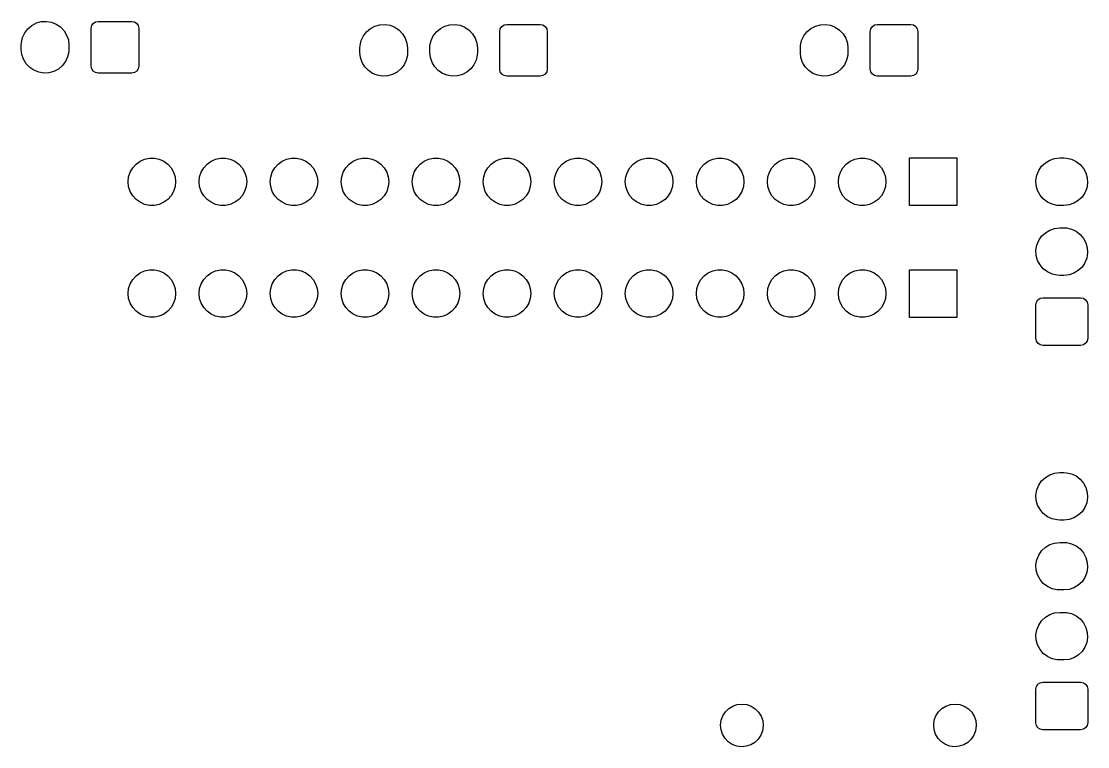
# Model space of a CAD drawing. Extents: x -3.96 to 1.91, y -3.57 to 1.13.
# Drawn here: x 0.212 to 1.714, y -0.087 to 0.934 of the extents above; entities that cross this region are included whole.
import ezdxf

# ---------------------------------------------------------------- set-up
doc = ezdxf.new("R2010")
doc.units = 0
doc.header["$MEASUREMENT"] = 0
doc.layers.add('BLACK', color=7, linetype='CONTINUOUS')

msp = doc.modelspace()

# ---------------------------------------------------------------- linework, layer by layer
at = {"layer": 'BLACK', "linetype": 'CONTINUOUS'}
for p, q in [((0.227, 0.9287), (0.2334, 0.9321)), ((0.2334, 0.9321), (0.2403, 0.934)), ((0.2403, 0.934), (0.2475, 0.9344)), ((0.2475, 0.9344), (0.2547, 0.9332)), ((0.2547, 0.9332), (0.2614, 0.9305)), ((0.3114, 0.9284), (0.3135, 0.9316)), ((0.3135, 0.9316), (0.3167, 0.9337)), ((0.3167, 0.9337), (0.3205, 0.9344)), ((0.3205, 0.9344), (0.3677, 0.9344)), ((0.3677, 0.9344), (0.3715, 0.9337)), ((0.3715, 0.9337), (0.3747, 0.9316)), ((0.3747, 0.9316), (0.3768, 0.9284)), ((0.214, 0.9118), (0.217, 0.9183)), ((0.217, 0.9183), (0.2214, 0.9241)), ((0.2214, 0.9241), (0.227, 0.9287)), ((0.2614, 0.9305), (0.2674, 0.9265)), ((0.2674, 0.9265), (0.2723, 0.9212)), ((0.2723, 0.9212), (0.276, 0.915)), ((0.3106, 0.9246), (0.3114, 0.9284)), ((0.3106, 0.8715), (0.3106, 0.9246)), ((0.3768, 0.9284), (0.3776, 0.9246)), ((0.3776, 0.9246), (0.3776, 0.8715)), ((0.6938, 0.914), (0.6982, 0.9197)), ((0.6982, 0.9197), (0.7037, 0.9244)), ((0.7037, 0.9244), (0.7101, 0.9278)), ((0.7101, 0.9278), (0.7171, 0.9297)), ((0.7171, 0.9297), (0.7243, 0.9301)), ((0.7243, 0.9301), (0.7314, 0.9289)), ((0.7314, 0.9289), (0.7382, 0.9262)), ((0.7382, 0.9262), (0.7441, 0.9221)), ((0.7441, 0.9221), (0.7491, 0.9169)), ((0.7491, 0.9169), (0.7528, 0.9107)), ((0.7922, 0.914), (0.7966, 0.9197)), ((0.7966, 0.9197), (0.8022, 0.9244)), ((0.8022, 0.9244), (0.8085, 0.9278)), ((0.8085, 0.9278), (0.8155, 0.9297)), ((0.8155, 0.9297), (0.8227, 0.9301)), ((0.8227, 0.9301), (0.8299, 0.9289)), ((0.8299, 0.9289), (0.8366, 0.9262)), ((0.8366, 0.9262), (0.8426, 0.9221)), ((0.8426, 0.9221), (0.8475, 0.9169)), ((0.8475, 0.9169), (0.8512, 0.9107)), ((0.8858, 0.9203), (0.8866, 0.924)), ((0.8858, 0.8671), (0.8858, 0.9203)), ((0.8866, 0.924), (0.8887, 0.9272)), ((0.8887, 0.9272), (0.8919, 0.9294)), ((0.8919, 0.9294), (0.8957, 0.9301)), ((0.8957, 0.9301), (0.9429, 0.9301)), ((0.9429, 0.9301), (0.9467, 0.9294)), ((0.9467, 0.9294), (0.9499, 0.9272)), ((0.9499, 0.9272), (0.952, 0.924)), ((0.952, 0.924), (0.9528, 0.9203)), ((0.9528, 0.9203), (0.9528, 0.8671)), ((1.3139, 0.914), (1.3183, 0.9197)), ((1.3183, 0.9197), (1.3238, 0.9244)), ((1.3238, 0.9244), (1.3302, 0.9278)), ((1.3302, 0.9278), (1.3372, 0.9297)), ((1.3372, 0.9297), (1.3444, 0.9301)), ((1.3444, 0.9301), (1.3515, 0.9289)), ((1.3515, 0.9289), (1.3582, 0.9262)), ((1.3582, 0.9262), (1.3642, 0.9221)), ((1.3642, 0.9221), (1.3692, 0.9169)), ((1.3692, 0.9169), (1.3729, 0.9107)), ((1.4075, 0.9203), (1.4082, 0.924)), ((1.4075, 0.8671), (1.4075, 0.9203)), ((1.4082, 0.924), (1.4104, 0.9272)), ((1.4104, 0.9272), (1.4136, 0.9294)), ((1.4136, 0.9294), (1.4173, 0.9301)), ((1.4173, 0.9301), (1.4646, 0.9301)), ((1.4646, 0.9301), (1.4683, 0.9294)), ((1.4683, 0.9294), (1.4715, 0.9272)), ((1.4715, 0.9272), (1.4737, 0.924)), ((1.4737, 0.924), (1.4744, 0.9203)), ((1.4744, 0.9203), (1.4744, 0.8671)), ((0.2122, 0.901), (0.2124, 0.9047)), ((0.2122, 0.8951), (0.2122, 0.901)), ((0.2124, 0.9047), (0.214, 0.9118)), ((0.276, 0.915), (0.2784, 0.9082)), ((0.2784, 0.9082), (0.2791, 0.901)), ((0.2791, 0.901), (0.2791, 0.8951)), ((0.6892, 0.9004), (0.6908, 0.9074)), ((0.6908, 0.9074), (0.6938, 0.914)), ((0.7528, 0.9107), (0.7551, 0.9038)), ((0.7551, 0.9038), (0.7559, 0.8967)), ((0.7876, 0.9004), (0.7892, 0.9074)), ((0.7892, 0.9074), (0.7922, 0.914)), ((0.8512, 0.9107), (0.8536, 0.9038)), ((0.8536, 0.9038), (0.8543, 0.8967)), ((1.3093, 0.9004), (1.3108, 0.9074)), ((1.3108, 0.9074), (1.3139, 0.914)), ((1.3729, 0.9107), (1.3752, 0.9038)), ((1.3752, 0.9038), (1.376, 0.8967)), ((0.213, 0.8879), (0.2122, 0.8951)), ((0.2153, 0.881), (0.213, 0.8879)), ((0.2789, 0.8913), (0.2773, 0.8843)), ((0.2791, 0.8951), (0.2789, 0.8913)), ((0.689, 0.8967), (0.6892, 0.9004)), ((0.689, 0.8907), (0.689, 0.8967)), ((0.6898, 0.8836), (0.689, 0.8907)), ((0.7557, 0.887), (0.7541, 0.88)), ((0.7559, 0.8907), (0.7557, 0.887)), ((0.7559, 0.8967), (0.7559, 0.8907)), ((0.7874, 0.8967), (0.7876, 0.9004)), ((0.7874, 0.8907), (0.7874, 0.8967)), ((0.7882, 0.8836), (0.7874, 0.8907)), ((0.8541, 0.887), (0.8525, 0.88)), ((0.8543, 0.8907), (0.8541, 0.887)), ((0.8543, 0.8967), (0.8543, 0.8907)), ((1.3091, 0.8967), (1.3093, 0.9004)), ((1.3091, 0.8907), (1.3091, 0.8967)), ((1.3098, 0.8836), (1.3091, 0.8907)), ((1.3758, 0.887), (1.3742, 0.88)), ((1.376, 0.8907), (1.3758, 0.887)), ((1.376, 0.8967), (1.376, 0.8907)), ((0.219, 0.8748), (0.2153, 0.881)), ((0.224, 0.8696), (0.219, 0.8748)), ((0.2699, 0.872), (0.2644, 0.8673)), ((0.2743, 0.8777), (0.2699, 0.872)), ((0.2773, 0.8843), (0.2743, 0.8777)), ((0.3114, 0.8677), (0.3106, 0.8715)), ((0.3776, 0.8715), (0.3768, 0.8677)), ((0.6921, 0.8767), (0.6898, 0.8836)), ((0.6958, 0.8705), (0.6921, 0.8767)), ((0.7511, 0.8734), (0.7467, 0.8677)), ((0.7541, 0.88), (0.7511, 0.8734)), ((0.7905, 0.8767), (0.7882, 0.8836)), ((0.7942, 0.8705), (0.7905, 0.8767)), ((0.8495, 0.8734), (0.8451, 0.8677)), ((0.8525, 0.88), (0.8495, 0.8734)), ((1.3121, 0.8767), (1.3098, 0.8836)), ((1.3159, 0.8705), (1.3121, 0.8767)), ((1.3711, 0.8734), (1.3667, 0.8677)), ((1.3742, 0.88), (1.3711, 0.8734)), ((0.23, 0.8655), (0.224, 0.8696)), ((0.2367, 0.8628), (0.23, 0.8655)), ((0.2438, 0.8617), (0.2367, 0.8628)), ((0.251, 0.862), (0.2438, 0.8617)), ((0.258, 0.864), (0.251, 0.862)), ((0.2644, 0.8673), (0.258, 0.864)), ((0.3135, 0.8645), (0.3114, 0.8677)), ((0.3167, 0.8624), (0.3135, 0.8645)), ((0.3205, 0.8616), (0.3167, 0.8624)), ((0.3677, 0.8616), (0.3205, 0.8616)), ((0.3715, 0.8624), (0.3677, 0.8616)), ((0.3747, 0.8645), (0.3715, 0.8624)), ((0.3768, 0.8677), (0.3747, 0.8645)), ((0.7008, 0.8653), (0.6958, 0.8705)), ((0.7067, 0.8612), (0.7008, 0.8653)), ((0.7134, 0.8585), (0.7067, 0.8612)), ((0.7206, 0.8573), (0.7134, 0.8585)), ((0.7278, 0.8577), (0.7206, 0.8573)), ((0.7348, 0.8596), (0.7278, 0.8577)), ((0.7412, 0.863), (0.7348, 0.8596)), ((0.7467, 0.8677), (0.7412, 0.863)), ((0.7992, 0.8653), (0.7942, 0.8705)), ((0.8052, 0.8612), (0.7992, 0.8653)), ((0.8119, 0.8585), (0.8052, 0.8612)), ((0.819, 0.8573), (0.8119, 0.8585)), ((0.8262, 0.8577), (0.819, 0.8573)), ((0.8332, 0.8596), (0.8262, 0.8577)), ((0.8396, 0.863), (0.8332, 0.8596)), ((0.8451, 0.8677), (0.8396, 0.863)), ((0.8866, 0.8634), (0.8858, 0.8671)), ((0.8887, 0.8602), (0.8866, 0.8634)), ((0.8919, 0.858), (0.8887, 0.8602)), ((0.8957, 0.8573), (0.8919, 0.858)), ((0.9429, 0.8573), (0.8957, 0.8573)), ((0.9467, 0.858), (0.9429, 0.8573)), ((0.9499, 0.8602), (0.9467, 0.858)), ((0.952, 0.8634), (0.9499, 0.8602)), ((0.9528, 0.8671), (0.952, 0.8634)), ((1.3208, 0.8653), (1.3159, 0.8705)), ((1.3268, 0.8612), (1.3208, 0.8653)), ((1.3335, 0.8585), (1.3268, 0.8612)), ((1.3406, 0.8573), (1.3335, 0.8585)), ((1.3479, 0.8577), (1.3406, 0.8573)), ((1.3548, 0.8596), (1.3479, 0.8577)), ((1.3612, 0.863), (1.3548, 0.8596)), ((1.3667, 0.8677), (1.3612, 0.863)), ((1.4082, 0.8634), (1.4075, 0.8671)), ((1.4104, 0.8602), (1.4082, 0.8634)), ((1.4136, 0.858), (1.4104, 0.8602)), ((1.4173, 0.8573), (1.4136, 0.858)), ((1.4646, 0.8573), (1.4173, 0.8573)), ((1.4683, 0.858), (1.4646, 0.8573)), ((1.4715, 0.8602), (1.4683, 0.858)), ((1.4737, 0.8634), (1.4715, 0.8602)), ((1.4744, 0.8671), (1.4737, 0.8634)), ((0.3737, 0.7335), (0.3793, 0.7376)), ((0.3793, 0.7376), (0.3857, 0.7405)), ((0.3857, 0.7405), (0.3926, 0.7419)), ((0.3926, 0.7419), (0.3996, 0.7419)), ((0.3996, 0.7419), (0.4064, 0.7405)), ((0.4064, 0.7405), (0.4128, 0.7376)), ((0.4128, 0.7376), (0.4185, 0.7335)), ((0.4737, 0.7335), (0.4793, 0.7376)), ((0.4793, 0.7376), (0.4857, 0.7405)), ((0.4857, 0.7405), (0.4926, 0.7419)), ((0.4926, 0.7419), (0.4996, 0.7419)), ((0.4996, 0.7419), (0.5064, 0.7405)), ((0.5064, 0.7405), (0.5128, 0.7376)), ((0.5128, 0.7376), (0.5185, 0.7335)), ((0.5737, 0.7335), (0.5793, 0.7376)), ((0.5793, 0.7376), (0.5857, 0.7405)), ((0.5857, 0.7405), (0.5926, 0.7419)), ((0.5926, 0.7419), (0.5996, 0.7419)), ((0.5996, 0.7419), (0.6064, 0.7405)), ((0.6064, 0.7405), (0.6128, 0.7376)), ((0.6128, 0.7376), (0.6185, 0.7335)), ((0.6737, 0.7335), (0.6793, 0.7376)), ((0.6793, 0.7376), (0.6857, 0.7405)), ((0.6857, 0.7405), (0.6926, 0.7419)), ((0.6926, 0.7419), (0.6996, 0.7419)), ((0.6996, 0.7419), (0.7064, 0.7405)), ((0.7064, 0.7405), (0.7128, 0.7376)), ((0.7128, 0.7376), (0.7185, 0.7335)), ((0.7737, 0.7335), (0.7793, 0.7376)), ((0.7793, 0.7376), (0.7857, 0.7405)), ((0.7857, 0.7405), (0.7926, 0.7419)), ((0.7926, 0.7419), (0.7996, 0.7419)), ((0.7996, 0.7419), (0.8064, 0.7405)), ((0.8064, 0.7405), (0.8128, 0.7376)), ((0.8128, 0.7376), (0.8185, 0.7335)), ((0.8737, 0.7335), (0.8793, 0.7376)), ((0.8793, 0.7376), (0.8857, 0.7405)), ((0.8857, 0.7405), (0.8926, 0.7419)), ((0.8926, 0.7419), (0.8996, 0.7419)), ((0.8996, 0.7419), (0.9064, 0.7405)), ((0.9064, 0.7405), (0.9128, 0.7376)), ((0.9128, 0.7376), (0.9185, 0.7335)), ((0.9737, 0.7335), (0.9793, 0.7376)), ((0.9793, 0.7376), (0.9857, 0.7405)), ((0.9857, 0.7405), (0.9926, 0.7419)), ((0.9926, 0.7419), (0.9996, 0.7419)), ((0.9996, 0.7419), (1.0064, 0.7405)), ((1.0064, 0.7405), (1.0128, 0.7376)), ((1.0128, 0.7376), (1.0185, 0.7335)), ((1.0737, 0.7335), (1.0793, 0.7376)), ((1.0793, 0.7376), (1.0857, 0.7405)), ((1.0857, 0.7405), (1.0926, 0.7419)), ((1.0926, 0.7419), (1.0996, 0.7419)), ((1.0996, 0.7419), (1.1064, 0.7405)), ((1.1064, 0.7405), (1.1128, 0.7376)), ((1.1128, 0.7376), (1.1185, 0.7335)), ((1.1737, 0.7335), (1.1793, 0.7376)), ((1.1793, 0.7376), (1.1857, 0.7405)), ((1.1857, 0.7405), (1.1926, 0.7419)), ((1.1926, 0.7419), (1.1996, 0.7419)), ((1.1996, 0.7419), (1.2064, 0.7405)), ((1.2064, 0.7405), (1.2128, 0.7376)), ((1.2128, 0.7376), (1.2185, 0.7335)), ((1.2737, 0.7335), (1.2793, 0.7376)), ((1.2793, 0.7376), (1.2857, 0.7405)), ((1.2857, 0.7405), (1.2926, 0.7419)), ((1.2926, 0.7419), (1.2996, 0.7419)), ((1.2996, 0.7419), (1.3064, 0.7405)), ((1.3064, 0.7405), (1.3128, 0.7376)), ((1.3128, 0.7376), (1.3185, 0.7335)), ((1.3737, 0.7335), (1.3793, 0.7376)), ((1.3793, 0.7376), (1.3857, 0.7405)), ((1.3857, 0.7405), (1.3926, 0.7419)), ((1.3926, 0.7419), (1.3996, 0.7419)), ((1.3996, 0.7419), (1.4064, 0.7405)), ((1.4064, 0.7405), (1.4128, 0.7376)), ((1.4128, 0.7376), (1.4185, 0.7335)), ((1.4626, 0.6752), (1.4626, 0.7421)), ((1.4626, 0.7421), (1.5295, 0.7421)), ((1.5295, 0.7421), (1.5295, 0.6752)), ((1.654, 0.7353), (1.6602, 0.739)), ((1.6602, 0.739), (1.667, 0.7413)), ((1.667, 0.7413), (1.6742, 0.7421)), ((1.6742, 0.7421), (1.6801, 0.7421)), ((1.6801, 0.7421), (1.6839, 0.7419)), ((1.6839, 0.7419), (1.6909, 0.7403)), ((1.6909, 0.7403), (1.6974, 0.7373)), ((1.6974, 0.7373), (1.7032, 0.7329)), ((0.3633, 0.7156), (0.3655, 0.7223)), ((0.3655, 0.7223), (0.369, 0.7283)), ((0.369, 0.7283), (0.3737, 0.7335)), ((0.4185, 0.7335), (0.4231, 0.7283)), ((0.4231, 0.7283), (0.4266, 0.7223)), ((0.4266, 0.7223), (0.4288, 0.7156)), ((0.4633, 0.7156), (0.4655, 0.7223)), ((0.4655, 0.7223), (0.469, 0.7283)), ((0.469, 0.7283), (0.4737, 0.7335)), ((0.5185, 0.7335), (0.5231, 0.7283)), ((0.5231, 0.7283), (0.5266, 0.7223)), ((0.5266, 0.7223), (0.5288, 0.7156)), ((0.5633, 0.7156), (0.5655, 0.7223)), ((0.5655, 0.7223), (0.569, 0.7283)), ((0.569, 0.7283), (0.5737, 0.7335)), ((0.6185, 0.7335), (0.6231, 0.7283)), ((0.6231, 0.7283), (0.6266, 0.7223)), ((0.6266, 0.7223), (0.6288, 0.7156)), ((0.6633, 0.7156), (0.6655, 0.7223)), ((0.6655, 0.7223), (0.669, 0.7283)), ((0.669, 0.7283), (0.6737, 0.7335)), ((0.7185, 0.7335), (0.7231, 0.7283)), ((0.7231, 0.7283), (0.7266, 0.7223)), ((0.7266, 0.7223), (0.7288, 0.7156)), ((0.7633, 0.7156), (0.7655, 0.7223)), ((0.7655, 0.7223), (0.769, 0.7283)), ((0.769, 0.7283), (0.7737, 0.7335)), ((0.8185, 0.7335), (0.8231, 0.7283)), ((0.8231, 0.7283), (0.8266, 0.7223)), ((0.8266, 0.7223), (0.8288, 0.7156)), ((0.8633, 0.7156), (0.8655, 0.7223)), ((0.8655, 0.7223), (0.869, 0.7283)), ((0.869, 0.7283), (0.8737, 0.7335)), ((0.9185, 0.7335), (0.9231, 0.7283)), ((0.9231, 0.7283), (0.9266, 0.7223)), ((0.9266, 0.7223), (0.9288, 0.7156)), ((0.9633, 0.7156), (0.9655, 0.7223)), ((0.9655, 0.7223), (0.969, 0.7283)), ((0.969, 0.7283), (0.9737, 0.7335)), ((1.0185, 0.7335), (1.0231, 0.7283)), ((1.0231, 0.7283), (1.0266, 0.7223)), ((1.0266, 0.7223), (1.0288, 0.7156)), ((1.0633, 0.7156), (1.0655, 0.7223)), ((1.0655, 0.7223), (1.069, 0.7283)), ((1.069, 0.7283), (1.0737, 0.7335)), ((1.1185, 0.7335), (1.1231, 0.7283)), ((1.1231, 0.7283), (1.1266, 0.7223)), ((1.1266, 0.7223), (1.1288, 0.7156)), ((1.1633, 0.7156), (1.1655, 0.7223)), ((1.1655, 0.7223), (1.169, 0.7283)), ((1.169, 0.7283), (1.1737, 0.7335)), ((1.2185, 0.7335), (1.2231, 0.7283)), ((1.2231, 0.7283), (1.2266, 0.7223)), ((1.2266, 0.7223), (1.2288, 0.7156)), ((1.2633, 0.7156), (1.2655, 0.7223)), ((1.2655, 0.7223), (1.269, 0.7283)), ((1.269, 0.7283), (1.2737, 0.7335)), ((1.3185, 0.7335), (1.3231, 0.7283)), ((1.3231, 0.7283), (1.3266, 0.7223)), ((1.3266, 0.7223), (1.3288, 0.7156)), ((1.3633, 0.7156), (1.3655, 0.7223)), ((1.3655, 0.7223), (1.369, 0.7283)), ((1.369, 0.7283), (1.3737, 0.7335)), ((1.4185, 0.7335), (1.4231, 0.7283)), ((1.4231, 0.7283), (1.4266, 0.7223)), ((1.4266, 0.7223), (1.4288, 0.7156)), ((1.642, 0.7177), (1.6447, 0.7244)), ((1.6447, 0.7244), (1.6487, 0.7304)), ((1.6487, 0.7304), (1.654, 0.7353)), ((1.7032, 0.7329), (1.7079, 0.7274)), ((1.7079, 0.7274), (1.7112, 0.721)), ((1.7112, 0.721), (1.7131, 0.714)), ((0.3626, 0.7087), (0.3633, 0.7156)), ((0.3633, 0.7017), (0.3626, 0.7087)), ((0.4288, 0.7156), (0.4295, 0.7087)), ((0.4295, 0.7087), (0.4288, 0.7017)), ((0.4626, 0.7087), (0.4633, 0.7156)), ((0.4633, 0.7017), (0.4626, 0.7087)), ((0.5288, 0.7156), (0.5295, 0.7087)), ((0.5295, 0.7087), (0.5288, 0.7017)), ((0.5626, 0.7087), (0.5633, 0.7156)), ((0.5633, 0.7017), (0.5626, 0.7087)), ((0.6288, 0.7156), (0.6295, 0.7087)), ((0.6295, 0.7087), (0.6288, 0.7017)), ((0.6626, 0.7087), (0.6633, 0.7156)), ((0.6633, 0.7017), (0.6626, 0.7087)), ((0.7288, 0.7156), (0.7295, 0.7087)), ((0.7295, 0.7087), (0.7288, 0.7017)), ((0.7626, 0.7087), (0.7633, 0.7156)), ((0.7633, 0.7017), (0.7626, 0.7087)), ((0.8288, 0.7156), (0.8295, 0.7087)), ((0.8295, 0.7087), (0.8288, 0.7017)), ((0.8626, 0.7087), (0.8633, 0.7156)), ((0.8633, 0.7017), (0.8626, 0.7087)), ((0.9288, 0.7156), (0.9295, 0.7087)), ((0.9295, 0.7087), (0.9288, 0.7017)), ((0.9626, 0.7087), (0.9633, 0.7156)), ((0.9633, 0.7017), (0.9626, 0.7087)), ((1.0288, 0.7156), (1.0295, 0.7087)), ((1.0295, 0.7087), (1.0288, 0.7017)), ((1.0626, 0.7087), (1.0633, 0.7156)), ((1.0633, 0.7017), (1.0626, 0.7087)), ((1.1288, 0.7156), (1.1295, 0.7087)), ((1.1295, 0.7087), (1.1288, 0.7017)), ((1.1626, 0.7087), (1.1633, 0.7156)), ((1.1633, 0.7017), (1.1626, 0.7087)), ((1.2288, 0.7156), (1.2295, 0.7087)), ((1.2295, 0.7087), (1.2288, 0.7017)), ((1.2626, 0.7087), (1.2633, 0.7156)), ((1.2633, 0.7017), (1.2626, 0.7087)), ((1.3288, 0.7156), (1.3295, 0.7087)), ((1.3295, 0.7087), (1.3288, 0.7017)), ((1.3626, 0.7087), (1.3633, 0.7156)), ((1.3633, 0.7017), (1.3626, 0.7087)), ((1.4288, 0.7156), (1.4295, 0.7087)), ((1.4295, 0.7087), (1.4288, 0.7017)), ((1.6408, 0.7105), (1.642, 0.7177)), ((1.6412, 0.7033), (1.6408, 0.7105)), ((1.7135, 0.7068), (1.7124, 0.6997)), ((1.7131, 0.714), (1.7135, 0.7068)), ((0.3655, 0.695), (0.3633, 0.7017)), ((0.369, 0.689), (0.3655, 0.695)), ((0.4266, 0.695), (0.4231, 0.689)), ((0.4288, 0.7017), (0.4266, 0.695)), ((0.4655, 0.695), (0.4633, 0.7017)), ((0.469, 0.689), (0.4655, 0.695)), ((0.5266, 0.695), (0.5231, 0.689)), ((0.5288, 0.7017), (0.5266, 0.695)), ((0.5655, 0.695), (0.5633, 0.7017)), ((0.569, 0.689), (0.5655, 0.695)), ((0.6266, 0.695), (0.6231, 0.689)), ((0.6288, 0.7017), (0.6266, 0.695)), ((0.6655, 0.695), (0.6633, 0.7017)), ((0.669, 0.689), (0.6655, 0.695)), ((0.7266, 0.695), (0.7231, 0.689)), ((0.7288, 0.7017), (0.7266, 0.695)), ((0.7655, 0.695), (0.7633, 0.7017)), ((0.769, 0.689), (0.7655, 0.695)), ((0.8266, 0.695), (0.8231, 0.689)), ((0.8288, 0.7017), (0.8266, 0.695)), ((0.8655, 0.695), (0.8633, 0.7017)), ((0.869, 0.689), (0.8655, 0.695)), ((0.9266, 0.695), (0.9231, 0.689)), ((0.9288, 0.7017), (0.9266, 0.695)), ((0.9655, 0.695), (0.9633, 0.7017)), ((0.969, 0.689), (0.9655, 0.695)), ((1.0266, 0.695), (1.0231, 0.689)), ((1.0288, 0.7017), (1.0266, 0.695)), ((1.0655, 0.695), (1.0633, 0.7017)), ((1.069, 0.689), (1.0655, 0.695)), ((1.1266, 0.695), (1.1231, 0.689)), ((1.1288, 0.7017), (1.1266, 0.695)), ((1.1655, 0.695), (1.1633, 0.7017)), ((1.169, 0.689), (1.1655, 0.695)), ((1.2266, 0.695), (1.2231, 0.689)), ((1.2288, 0.7017), (1.2266, 0.695)), ((1.2655, 0.695), (1.2633, 0.7017)), ((1.269, 0.689), (1.2655, 0.695)), ((1.3266, 0.695), (1.3231, 0.689)), ((1.3288, 0.7017), (1.3266, 0.695)), ((1.3655, 0.695), (1.3633, 0.7017)), ((1.369, 0.689), (1.3655, 0.695)), ((1.4266, 0.695), (1.4231, 0.689)), ((1.4288, 0.7017), (1.4266, 0.695)), ((1.6431, 0.6963), (1.6412, 0.7033)), ((1.6465, 0.6899), (1.6431, 0.6963)), ((1.7097, 0.693), (1.7056, 0.687)), ((1.7124, 0.6997), (1.7097, 0.693)), ((0.3737, 0.6838), (0.369, 0.689)), ((0.3793, 0.6797), (0.3737, 0.6838)), ((0.3857, 0.6768), (0.3793, 0.6797)), ((0.3926, 0.6754), (0.3857, 0.6768)), ((0.4064, 0.6768), (0.3996, 0.6754)), ((0.4128, 0.6797), (0.4064, 0.6768)), ((0.4185, 0.6838), (0.4128, 0.6797)), ((0.4231, 0.689), (0.4185, 0.6838)), ((0.4737, 0.6838), (0.469, 0.689)), ((0.4793, 0.6797), (0.4737, 0.6838)), ((0.4857, 0.6768), (0.4793, 0.6797)), ((0.4926, 0.6754), (0.4857, 0.6768)), ((0.5064, 0.6768), (0.4996, 0.6754)), ((0.5128, 0.6797), (0.5064, 0.6768)), ((0.5185, 0.6838), (0.5128, 0.6797)), ((0.5231, 0.689), (0.5185, 0.6838)), ((0.5737, 0.6838), (0.569, 0.689)), ((0.5793, 0.6797), (0.5737, 0.6838)), ((0.5857, 0.6768), (0.5793, 0.6797)), ((0.5926, 0.6754), (0.5857, 0.6768)), ((0.6064, 0.6768), (0.5996, 0.6754)), ((0.6128, 0.6797), (0.6064, 0.6768)), ((0.6185, 0.6838), (0.6128, 0.6797)), ((0.6231, 0.689), (0.6185, 0.6838)), ((0.6737, 0.6838), (0.669, 0.689)), ((0.6793, 0.6797), (0.6737, 0.6838)), ((0.6857, 0.6768), (0.6793, 0.6797)), ((0.6926, 0.6754), (0.6857, 0.6768)), ((0.7064, 0.6768), (0.6996, 0.6754)), ((0.7128, 0.6797), (0.7064, 0.6768)), ((0.7185, 0.6838), (0.7128, 0.6797)), ((0.7231, 0.689), (0.7185, 0.6838)), ((0.7737, 0.6838), (0.769, 0.689)), ((0.7793, 0.6797), (0.7737, 0.6838)), ((0.7857, 0.6768), (0.7793, 0.6797)), ((0.7926, 0.6754), (0.7857, 0.6768)), ((0.8064, 0.6768), (0.7996, 0.6754)), ((0.8128, 0.6797), (0.8064, 0.6768)), ((0.8185, 0.6838), (0.8128, 0.6797)), ((0.8231, 0.689), (0.8185, 0.6838)), ((0.8737, 0.6838), (0.869, 0.689)), ((0.8793, 0.6797), (0.8737, 0.6838)), ((0.8857, 0.6768), (0.8793, 0.6797)), ((0.8926, 0.6754), (0.8857, 0.6768)), ((0.9064, 0.6768), (0.8996, 0.6754)), ((0.9128, 0.6797), (0.9064, 0.6768)), ((0.9185, 0.6838), (0.9128, 0.6797)), ((0.9231, 0.689), (0.9185, 0.6838)), ((0.9737, 0.6838), (0.969, 0.689)), ((0.9793, 0.6797), (0.9737, 0.6838)), ((0.9857, 0.6768), (0.9793, 0.6797)), ((0.9926, 0.6754), (0.9857, 0.6768)), ((1.0064, 0.6768), (0.9996, 0.6754)), ((1.0128, 0.6797), (1.0064, 0.6768)), ((1.0185, 0.6838), (1.0128, 0.6797)), ((1.0231, 0.689), (1.0185, 0.6838)), ((1.0737, 0.6838), (1.069, 0.689)), ((1.0793, 0.6797), (1.0737, 0.6838)), ((1.0857, 0.6768), (1.0793, 0.6797)), ((1.0926, 0.6754), (1.0857, 0.6768)), ((1.1064, 0.6768), (1.0996, 0.6754)), ((1.1128, 0.6797), (1.1064, 0.6768)), ((1.1185, 0.6838), (1.1128, 0.6797)), ((1.1231, 0.689), (1.1185, 0.6838)), ((1.1737, 0.6838), (1.169, 0.689)), ((1.1793, 0.6797), (1.1737, 0.6838)), ((1.1857, 0.6768), (1.1793, 0.6797)), ((1.1926, 0.6754), (1.1857, 0.6768)), ((1.2064, 0.6768), (1.1996, 0.6754)), ((1.2128, 0.6797), (1.2064, 0.6768)), ((1.2185, 0.6838), (1.2128, 0.6797)), ((1.2231, 0.689), (1.2185, 0.6838)), ((1.2737, 0.6838), (1.269, 0.689)), ((1.2793, 0.6797), (1.2737, 0.6838)), ((1.2857, 0.6768), (1.2793, 0.6797)), ((1.2926, 0.6754), (1.2857, 0.6768)), ((1.3064, 0.6768), (1.2996, 0.6754)), ((1.3128, 0.6797), (1.3064, 0.6768)), ((1.3185, 0.6838), (1.3128, 0.6797)), ((1.3231, 0.689), (1.3185, 0.6838)), ((1.3737, 0.6838), (1.369, 0.689)), ((1.3793, 0.6797), (1.3737, 0.6838)), ((1.3857, 0.6768), (1.3793, 0.6797)), ((1.3926, 0.6754), (1.3857, 0.6768)), ((1.4064, 0.6768), (1.3996, 0.6754)), ((1.4128, 0.6797), (1.4064, 0.6768)), ((1.4185, 0.6838), (1.4128, 0.6797)), ((1.4231, 0.689), (1.4185, 0.6838)), ((1.6511, 0.6844), (1.6465, 0.6899)), ((1.6569, 0.68), (1.6511, 0.6844)), ((1.6634, 0.677), (1.6569, 0.68)), ((1.6705, 0.6754), (1.6634, 0.677)), ((1.6873, 0.676), (1.6801, 0.6752)), ((1.6942, 0.6783), (1.6873, 0.676)), ((1.7004, 0.682), (1.6942, 0.6783)), ((1.7056, 0.687), (1.7004, 0.682)), ((0.3996, 0.6754), (0.3926, 0.6754)), ((0.4996, 0.6754), (0.4926, 0.6754)), ((0.5996, 0.6754), (0.5926, 0.6754)), ((0.6996, 0.6754), (0.6926, 0.6754)), ((0.7996, 0.6754), (0.7926, 0.6754)), ((0.8996, 0.6754), (0.8926, 0.6754)), ((0.9996, 0.6754), (0.9926, 0.6754)), ((1.0996, 0.6754), (1.0926, 0.6754)), ((1.1996, 0.6754), (1.1926, 0.6754)), ((1.2996, 0.6754), (1.2926, 0.6754)), ((1.3996, 0.6754), (1.3926, 0.6754)), ((1.5295, 0.6752), (1.4626, 0.6752)), ((1.6742, 0.6752), (1.6705, 0.6754)), ((1.6801, 0.6752), (1.6742, 0.6752)), ((1.6447, 0.6259), (1.6487, 0.6319)), ((1.6487, 0.6319), (1.654, 0.6369)), ((1.654, 0.6369), (1.6602, 0.6406)), ((1.6602, 0.6406), (1.667, 0.6429)), ((1.667, 0.6429), (1.6742, 0.6437)), ((1.6742, 0.6437), (1.6801, 0.6437)), ((1.6801, 0.6437), (1.6839, 0.6435)), ((1.6839, 0.6435), (1.6909, 0.6419)), ((1.6909, 0.6419), (1.6974, 0.6389)), ((1.6974, 0.6389), (1.7032, 0.6345)), ((1.7032, 0.6345), (1.7079, 0.6289)), ((1.6408, 0.6121), (1.642, 0.6192)), ((1.642, 0.6192), (1.6447, 0.6259)), ((1.7079, 0.6289), (1.7112, 0.6226)), ((1.7112, 0.6226), (1.7131, 0.6156)), ((1.7131, 0.6156), (1.7135, 0.6084)), ((1.6412, 0.6049), (1.6408, 0.6121)), ((1.6431, 0.5979), (1.6412, 0.6049)), ((1.7124, 0.6012), (1.7097, 0.5945)), ((1.7135, 0.6084), (1.7124, 0.6012)), ((1.6465, 0.5915), (1.6431, 0.5979)), ((1.6511, 0.586), (1.6465, 0.5915)), ((1.6569, 0.5816), (1.6511, 0.586)), ((1.7056, 0.5885), (1.7004, 0.5836)), ((1.7097, 0.5945), (1.7056, 0.5885)), ((0.3655, 0.5648), (0.369, 0.5709)), ((0.369, 0.5709), (0.3737, 0.576)), ((0.3737, 0.576), (0.3793, 0.5802)), ((0.3793, 0.5802), (0.3857, 0.583)), ((0.3857, 0.583), (0.3926, 0.5845)), ((0.3926, 0.5845), (0.3996, 0.5845)), ((0.3996, 0.5845), (0.4064, 0.583)), ((0.4064, 0.583), (0.4128, 0.5802)), ((0.4128, 0.5802), (0.4185, 0.576)), ((0.4185, 0.576), (0.4231, 0.5709)), ((0.4231, 0.5709), (0.4266, 0.5648)), ((0.4655, 0.5648), (0.469, 0.5709)), ((0.469, 0.5709), (0.4737, 0.576)), ((0.4737, 0.576), (0.4793, 0.5802)), ((0.4793, 0.5802), (0.4857, 0.583)), ((0.4857, 0.583), (0.4926, 0.5845)), ((0.4926, 0.5845), (0.4996, 0.5845)), ((0.4996, 0.5845), (0.5064, 0.583)), ((0.5064, 0.583), (0.5128, 0.5802)), ((0.5128, 0.5802), (0.5185, 0.576)), ((0.5185, 0.576), (0.5231, 0.5709)), ((0.5231, 0.5709), (0.5266, 0.5648)), ((0.5655, 0.5648), (0.569, 0.5709)), ((0.569, 0.5709), (0.5737, 0.576)), ((0.5737, 0.576), (0.5793, 0.5802)), ((0.5793, 0.5802), (0.5857, 0.583)), ((0.5857, 0.583), (0.5926, 0.5845)), ((0.5926, 0.5845), (0.5996, 0.5845)), ((0.5996, 0.5845), (0.6064, 0.583)), ((0.6064, 0.583), (0.6128, 0.5802)), ((0.6128, 0.5802), (0.6185, 0.576)), ((0.6185, 0.576), (0.6231, 0.5709)), ((0.6231, 0.5709), (0.6266, 0.5648)), ((0.6655, 0.5648), (0.669, 0.5709)), ((0.669, 0.5709), (0.6737, 0.576)), ((0.6737, 0.576), (0.6793, 0.5802)), ((0.6793, 0.5802), (0.6857, 0.583)), ((0.6857, 0.583), (0.6926, 0.5845)), ((0.6926, 0.5845), (0.6996, 0.5845)), ((0.6996, 0.5845), (0.7064, 0.583)), ((0.7064, 0.583), (0.7128, 0.5802)), ((0.7128, 0.5802), (0.7185, 0.576)), ((0.7185, 0.576), (0.7231, 0.5709)), ((0.7231, 0.5709), (0.7266, 0.5648)), ((0.7655, 0.5648), (0.769, 0.5709)), ((0.769, 0.5709), (0.7737, 0.576)), ((0.7737, 0.576), (0.7793, 0.5802)), ((0.7793, 0.5802), (0.7857, 0.583)), ((0.7857, 0.583), (0.7926, 0.5845)), ((0.7926, 0.5845), (0.7996, 0.5845)), ((0.7996, 0.5845), (0.8064, 0.583)), ((0.8064, 0.583), (0.8128, 0.5802)), ((0.8128, 0.5802), (0.8185, 0.576)), ((0.8185, 0.576), (0.8231, 0.5709)), ((0.8231, 0.5709), (0.8266, 0.5648)), ((0.8655, 0.5648), (0.869, 0.5709)), ((0.869, 0.5709), (0.8737, 0.576)), ((0.8737, 0.576), (0.8793, 0.5802)), ((0.8793, 0.5802), (0.8857, 0.583)), ((0.8857, 0.583), (0.8926, 0.5845)), ((0.8926, 0.5845), (0.8996, 0.5845)), ((0.8996, 0.5845), (0.9064, 0.583)), ((0.9064, 0.583), (0.9128, 0.5802)), ((0.9128, 0.5802), (0.9185, 0.576)), ((0.9185, 0.576), (0.9231, 0.5709)), ((0.9231, 0.5709), (0.9266, 0.5648)), ((0.9655, 0.5648), (0.969, 0.5709)), ((0.969, 0.5709), (0.9737, 0.576)), ((0.9737, 0.576), (0.9793, 0.5802)), ((0.9793, 0.5802), (0.9857, 0.583)), ((0.9857, 0.583), (0.9926, 0.5845)), ((0.9926, 0.5845), (0.9996, 0.5845)), ((0.9996, 0.5845), (1.0064, 0.583)), ((1.0064, 0.583), (1.0128, 0.5802)), ((1.0128, 0.5802), (1.0185, 0.576)), ((1.0185, 0.576), (1.0231, 0.5709)), ((1.0231, 0.5709), (1.0266, 0.5648)), ((1.0655, 0.5648), (1.069, 0.5709)), ((1.069, 0.5709), (1.0737, 0.576)), ((1.0737, 0.576), (1.0793, 0.5802)), ((1.0793, 0.5802), (1.0857, 0.583)), ((1.0857, 0.583), (1.0926, 0.5845)), ((1.0926, 0.5845), (1.0996, 0.5845)), ((1.0996, 0.5845), (1.1064, 0.583)), ((1.1064, 0.583), (1.1128, 0.5802)), ((1.1128, 0.5802), (1.1185, 0.576)), ((1.1185, 0.576), (1.1231, 0.5709)), ((1.1231, 0.5709), (1.1266, 0.5648)), ((1.1655, 0.5648), (1.169, 0.5709)), ((1.169, 0.5709), (1.1737, 0.576)), ((1.1737, 0.576), (1.1793, 0.5802)), ((1.1793, 0.5802), (1.1857, 0.583)), ((1.1857, 0.583), (1.1926, 0.5845)), ((1.1926, 0.5845), (1.1996, 0.5845)), ((1.1996, 0.5845), (1.2064, 0.583)), ((1.2064, 0.583), (1.2128, 0.5802)), ((1.2128, 0.5802), (1.2185, 0.576)), ((1.2185, 0.576), (1.2231, 0.5709)), ((1.2231, 0.5709), (1.2266, 0.5648)), ((1.2655, 0.5648), (1.269, 0.5709)), ((1.269, 0.5709), (1.2737, 0.576)), ((1.2737, 0.576), (1.2793, 0.5802)), ((1.2793, 0.5802), (1.2857, 0.583)), ((1.2857, 0.583), (1.2926, 0.5845)), ((1.2926, 0.5845), (1.2996, 0.5845)), ((1.2996, 0.5845), (1.3064, 0.583)), ((1.3064, 0.583), (1.3128, 0.5802)), ((1.3128, 0.5802), (1.3185, 0.576)), ((1.3185, 0.576), (1.3231, 0.5709)), ((1.3231, 0.5709), (1.3266, 0.5648)), ((1.3655, 0.5648), (1.369, 0.5709)), ((1.369, 0.5709), (1.3737, 0.576)), ((1.3737, 0.576), (1.3793, 0.5802)), ((1.3793, 0.5802), (1.3857, 0.583)), ((1.3857, 0.583), (1.3926, 0.5845)), ((1.3926, 0.5845), (1.3996, 0.5845)), ((1.3996, 0.5845), (1.4064, 0.583)), ((1.4064, 0.583), (1.4128, 0.5802)), ((1.4128, 0.5802), (1.4185, 0.576)), ((1.4185, 0.576), (1.4231, 0.5709)), ((1.4231, 0.5709), (1.4266, 0.5648)), ((1.4626, 0.5177), (1.4626, 0.5846)), ((1.4626, 0.5846), (1.5295, 0.5846)), ((1.5295, 0.5846), (1.5295, 0.5177)), ((1.6634, 0.5786), (1.6569, 0.5816)), ((1.6705, 0.577), (1.6634, 0.5786)), ((1.6742, 0.5768), (1.6705, 0.577)), ((1.6801, 0.5768), (1.6742, 0.5768)), ((1.6873, 0.5776), (1.6801, 0.5768)), ((1.6942, 0.5799), (1.6873, 0.5776)), ((1.7004, 0.5836), (1.6942, 0.5799)), ((0.3626, 0.5512), (0.3633, 0.5581)), ((0.3633, 0.5581), (0.3655, 0.5648)), ((0.4266, 0.5648), (0.4288, 0.5581)), ((0.4288, 0.5581), (0.4295, 0.5512)), ((0.4626, 0.5512), (0.4633, 0.5581)), ((0.4633, 0.5581), (0.4655, 0.5648)), ((0.5266, 0.5648), (0.5288, 0.5581)), ((0.5288, 0.5581), (0.5295, 0.5512)), ((0.5626, 0.5512), (0.5633, 0.5581)), ((0.5633, 0.5581), (0.5655, 0.5648)), ((0.6266, 0.5648), (0.6288, 0.5581)), ((0.6288, 0.5581), (0.6295, 0.5512)), ((0.6626, 0.5512), (0.6633, 0.5581)), ((0.6633, 0.5581), (0.6655, 0.5648)), ((0.7266, 0.5648), (0.7288, 0.5581)), ((0.7288, 0.5581), (0.7295, 0.5512)), ((0.7626, 0.5512), (0.7633, 0.5581)), ((0.7633, 0.5581), (0.7655, 0.5648)), ((0.8266, 0.5648), (0.8288, 0.5581)), ((0.8288, 0.5581), (0.8295, 0.5512)), ((0.8626, 0.5512), (0.8633, 0.5581)), ((0.8633, 0.5581), (0.8655, 0.5648)), ((0.9266, 0.5648), (0.9288, 0.5581)), ((0.9288, 0.5581), (0.9295, 0.5512)), ((0.9626, 0.5512), (0.9633, 0.5581)), ((0.9633, 0.5581), (0.9655, 0.5648)), ((1.0266, 0.5648), (1.0288, 0.5581)), ((1.0288, 0.5581), (1.0295, 0.5512)), ((1.0626, 0.5512), (1.0633, 0.5581)), ((1.0633, 0.5581), (1.0655, 0.5648)), ((1.1266, 0.5648), (1.1288, 0.5581)), ((1.1288, 0.5581), (1.1295, 0.5512)), ((1.1626, 0.5512), (1.1633, 0.5581)), ((1.1633, 0.5581), (1.1655, 0.5648)), ((1.2266, 0.5648), (1.2288, 0.5581)), ((1.2288, 0.5581), (1.2295, 0.5512)), ((1.2626, 0.5512), (1.2633, 0.5581)), ((1.2633, 0.5581), (1.2655, 0.5648)), ((1.3266, 0.5648), (1.3288, 0.5581)), ((1.3288, 0.5581), (1.3295, 0.5512)), ((1.3626, 0.5512), (1.3633, 0.5581)), ((1.3633, 0.5581), (1.3655, 0.5648)), ((1.4266, 0.5648), (1.4288, 0.5581)), ((1.4288, 0.5581), (1.4295, 0.5512)), ((0.3633, 0.5442), (0.3626, 0.5512)), ((0.3655, 0.5376), (0.3633, 0.5442)), ((0.4288, 0.5442), (0.4266, 0.5376)), ((0.4295, 0.5512), (0.4288, 0.5442)), ((0.4633, 0.5442), (0.4626, 0.5512)), ((0.4655, 0.5376), (0.4633, 0.5442)), ((0.5288, 0.5442), (0.5266, 0.5376)), ((0.5295, 0.5512), (0.5288, 0.5442)), ((0.5633, 0.5442), (0.5626, 0.5512)), ((0.5655, 0.5376), (0.5633, 0.5442)), ((0.6288, 0.5442), (0.6266, 0.5376)), ((0.6295, 0.5512), (0.6288, 0.5442)), ((0.6633, 0.5442), (0.6626, 0.5512)), ((0.6655, 0.5376), (0.6633, 0.5442)), ((0.7288, 0.5442), (0.7266, 0.5376)), ((0.7295, 0.5512), (0.7288, 0.5442)), ((0.7633, 0.5442), (0.7626, 0.5512)), ((0.7655, 0.5376), (0.7633, 0.5442)), ((0.8288, 0.5442), (0.8266, 0.5376)), ((0.8295, 0.5512), (0.8288, 0.5442)), ((0.8633, 0.5442), (0.8626, 0.5512)), ((0.8655, 0.5376), (0.8633, 0.5442)), ((0.9288, 0.5442), (0.9266, 0.5376)), ((0.9295, 0.5512), (0.9288, 0.5442)), ((0.9633, 0.5442), (0.9626, 0.5512)), ((0.9655, 0.5376), (0.9633, 0.5442)), ((1.0288, 0.5442), (1.0266, 0.5376)), ((1.0295, 0.5512), (1.0288, 0.5442)), ((1.0633, 0.5442), (1.0626, 0.5512)), ((1.0655, 0.5376), (1.0633, 0.5442)), ((1.1288, 0.5442), (1.1266, 0.5376)), ((1.1295, 0.5512), (1.1288, 0.5442)), ((1.1633, 0.5442), (1.1626, 0.5512)), ((1.1655, 0.5376), (1.1633, 0.5442)), ((1.2288, 0.5442), (1.2266, 0.5376)), ((1.2295, 0.5512), (1.2288, 0.5442)), ((1.2633, 0.5442), (1.2626, 0.5512)), ((1.2655, 0.5376), (1.2633, 0.5442)), ((1.3288, 0.5442), (1.3266, 0.5376)), ((1.3295, 0.5512), (1.3288, 0.5442)), ((1.3633, 0.5442), (1.3626, 0.5512)), ((1.3655, 0.5376), (1.3633, 0.5442)), ((1.4288, 0.5442), (1.4266, 0.5376)), ((1.4295, 0.5512), (1.4288, 0.5442)), ((1.6415, 0.5392), (1.6436, 0.5424)), ((1.6436, 0.5424), (1.6468, 0.5445)), ((1.6468, 0.5445), (1.6506, 0.5453)), ((1.6506, 0.5453), (1.7037, 0.5453)), ((1.7037, 0.5453), (1.7075, 0.5445)), ((1.7075, 0.5445), (1.7107, 0.5424)), ((1.7107, 0.5424), (1.7128, 0.5392)), ((0.369, 0.5315), (0.3655, 0.5376)), ((0.3737, 0.5263), (0.369, 0.5315)), ((0.3793, 0.5222), (0.3737, 0.5263)), ((0.4185, 0.5263), (0.4128, 0.5222)), ((0.4231, 0.5315), (0.4185, 0.5263)), ((0.4266, 0.5376), (0.4231, 0.5315)), ((0.469, 0.5315), (0.4655, 0.5376)), ((0.4737, 0.5263), (0.469, 0.5315)), ((0.4793, 0.5222), (0.4737, 0.5263)), ((0.5185, 0.5263), (0.5128, 0.5222)), ((0.5231, 0.5315), (0.5185, 0.5263)), ((0.5266, 0.5376), (0.5231, 0.5315)), ((0.569, 0.5315), (0.5655, 0.5376)), ((0.5737, 0.5263), (0.569, 0.5315)), ((0.5793, 0.5222), (0.5737, 0.5263)), ((0.6185, 0.5263), (0.6128, 0.5222)), ((0.6231, 0.5315), (0.6185, 0.5263)), ((0.6266, 0.5376), (0.6231, 0.5315)), ((0.669, 0.5315), (0.6655, 0.5376)), ((0.6737, 0.5263), (0.669, 0.5315)), ((0.6793, 0.5222), (0.6737, 0.5263)), ((0.7185, 0.5263), (0.7128, 0.5222)), ((0.7231, 0.5315), (0.7185, 0.5263)), ((0.7266, 0.5376), (0.7231, 0.5315)), ((0.769, 0.5315), (0.7655, 0.5376)), ((0.7737, 0.5263), (0.769, 0.5315)), ((0.7793, 0.5222), (0.7737, 0.5263)), ((0.8185, 0.5263), (0.8128, 0.5222)), ((0.8231, 0.5315), (0.8185, 0.5263)), ((0.8266, 0.5376), (0.8231, 0.5315)), ((0.869, 0.5315), (0.8655, 0.5376)), ((0.8737, 0.5263), (0.869, 0.5315)), ((0.8793, 0.5222), (0.8737, 0.5263)), ((0.9185, 0.5263), (0.9128, 0.5222)), ((0.9231, 0.5315), (0.9185, 0.5263)), ((0.9266, 0.5376), (0.9231, 0.5315)), ((0.969, 0.5315), (0.9655, 0.5376)), ((0.9737, 0.5263), (0.969, 0.5315)), ((0.9793, 0.5222), (0.9737, 0.5263)), ((1.0185, 0.5263), (1.0128, 0.5222)), ((1.0231, 0.5315), (1.0185, 0.5263)), ((1.0266, 0.5376), (1.0231, 0.5315)), ((1.069, 0.5315), (1.0655, 0.5376)), ((1.0737, 0.5263), (1.069, 0.5315)), ((1.0793, 0.5222), (1.0737, 0.5263)), ((1.1185, 0.5263), (1.1128, 0.5222)), ((1.1231, 0.5315), (1.1185, 0.5263)), ((1.1266, 0.5376), (1.1231, 0.5315)), ((1.169, 0.5315), (1.1655, 0.5376)), ((1.1737, 0.5263), (1.169, 0.5315)), ((1.1793, 0.5222), (1.1737, 0.5263)), ((1.2185, 0.5263), (1.2128, 0.5222)), ((1.2231, 0.5315), (1.2185, 0.5263)), ((1.2266, 0.5376), (1.2231, 0.5315)), ((1.269, 0.5315), (1.2655, 0.5376)), ((1.2737, 0.5263), (1.269, 0.5315)), ((1.2793, 0.5222), (1.2737, 0.5263)), ((1.3185, 0.5263), (1.3128, 0.5222)), ((1.3231, 0.5315), (1.3185, 0.5263)), ((1.3266, 0.5376), (1.3231, 0.5315)), ((1.369, 0.5315), (1.3655, 0.5376)), ((1.3737, 0.5263), (1.369, 0.5315)), ((1.3793, 0.5222), (1.3737, 0.5263)), ((1.4185, 0.5263), (1.4128, 0.5222)), ((1.4231, 0.5315), (1.4185, 0.5263)), ((1.4266, 0.5376), (1.4231, 0.5315)), ((1.6407, 0.5354), (1.6415, 0.5392)), ((1.6407, 0.4882), (1.6407, 0.5354)), ((1.7128, 0.5392), (1.7136, 0.5354)), ((1.7136, 0.5354), (1.7136, 0.4882)), ((0.3857, 0.5194), (0.3793, 0.5222)), ((0.3926, 0.5179), (0.3857, 0.5194)), ((0.3996, 0.5179), (0.3926, 0.5179)), ((0.4064, 0.5194), (0.3996, 0.5179)), ((0.4128, 0.5222), (0.4064, 0.5194)), ((0.4857, 0.5194), (0.4793, 0.5222)), ((0.4926, 0.5179), (0.4857, 0.5194)), ((0.4996, 0.5179), (0.4926, 0.5179)), ((0.5064, 0.5194), (0.4996, 0.5179)), ((0.5128, 0.5222), (0.5064, 0.5194)), ((0.5857, 0.5194), (0.5793, 0.5222)), ((0.5926, 0.5179), (0.5857, 0.5194)), ((0.5996, 0.5179), (0.5926, 0.5179)), ((0.6064, 0.5194), (0.5996, 0.5179)), ((0.6128, 0.5222), (0.6064, 0.5194)), ((0.6857, 0.5194), (0.6793, 0.5222)), ((0.6926, 0.5179), (0.6857, 0.5194)), ((0.6996, 0.5179), (0.6926, 0.5179)), ((0.7064, 0.5194), (0.6996, 0.5179)), ((0.7128, 0.5222), (0.7064, 0.5194)), ((0.7857, 0.5194), (0.7793, 0.5222)), ((0.7926, 0.5179), (0.7857, 0.5194)), ((0.7996, 0.5179), (0.7926, 0.5179)), ((0.8064, 0.5194), (0.7996, 0.5179)), ((0.8128, 0.5222), (0.8064, 0.5194)), ((0.8857, 0.5194), (0.8793, 0.5222)), ((0.8926, 0.5179), (0.8857, 0.5194)), ((0.8996, 0.5179), (0.8926, 0.5179)), ((0.9064, 0.5194), (0.8996, 0.5179)), ((0.9128, 0.5222), (0.9064, 0.5194)), ((0.9857, 0.5194), (0.9793, 0.5222)), ((0.9926, 0.5179), (0.9857, 0.5194)), ((0.9996, 0.5179), (0.9926, 0.5179)), ((1.0064, 0.5194), (0.9996, 0.5179)), ((1.0128, 0.5222), (1.0064, 0.5194)), ((1.0857, 0.5194), (1.0793, 0.5222)), ((1.0926, 0.5179), (1.0857, 0.5194)), ((1.0996, 0.5179), (1.0926, 0.5179)), ((1.1064, 0.5194), (1.0996, 0.5179)), ((1.1128, 0.5222), (1.1064, 0.5194)), ((1.1857, 0.5194), (1.1793, 0.5222)), ((1.1926, 0.5179), (1.1857, 0.5194)), ((1.1996, 0.5179), (1.1926, 0.5179)), ((1.2064, 0.5194), (1.1996, 0.5179)), ((1.2128, 0.5222), (1.2064, 0.5194)), ((1.2857, 0.5194), (1.2793, 0.5222)), ((1.2926, 0.5179), (1.2857, 0.5194)), ((1.2996, 0.5179), (1.2926, 0.5179)), ((1.3064, 0.5194), (1.2996, 0.5179)), ((1.3128, 0.5222), (1.3064, 0.5194)), ((1.3857, 0.5194), (1.3793, 0.5222)), ((1.3926, 0.5179), (1.3857, 0.5194)), ((1.3996, 0.5179), (1.3926, 0.5179)), ((1.4064, 0.5194), (1.3996, 0.5179)), ((1.4128, 0.5222), (1.4064, 0.5194)), ((1.5295, 0.5177), (1.4626, 0.5177)), ((1.6415, 0.4844), (1.6407, 0.4882)), ((1.6436, 0.4812), (1.6415, 0.4844)), ((1.6468, 0.4791), (1.6436, 0.4812)), ((1.7107, 0.4812), (1.7075, 0.4791)), ((1.7128, 0.4844), (1.7107, 0.4812)), ((1.7136, 0.4882), (1.7128, 0.4844)), ((1.6506, 0.4783), (1.6468, 0.4791)), ((1.7037, 0.4783), (1.6506, 0.4783)), ((1.7075, 0.4791), (1.7037, 0.4783)), ((1.6447, 0.2815), (1.6487, 0.2874)), ((1.6487, 0.2874), (1.654, 0.2924)), ((1.654, 0.2924), (1.6602, 0.2961)), ((1.6602, 0.2961), (1.667, 0.2984)), ((1.667, 0.2984), (1.6742, 0.2992)), ((1.6742, 0.2992), (1.6801, 0.2992)), ((1.6801, 0.2992), (1.6839, 0.299)), ((1.6839, 0.299), (1.6909, 0.2974)), ((1.6909, 0.2974), (1.6974, 0.2944)), ((1.6974, 0.2944), (1.7032, 0.29)), ((1.7032, 0.29), (1.7079, 0.2845)), ((1.6408, 0.2676), (1.642, 0.2747)), ((1.642, 0.2747), (1.6447, 0.2815)), ((1.7079, 0.2845), (1.7112, 0.2781)), ((1.7112, 0.2781), (1.7131, 0.2711)), ((1.7131, 0.2711), (1.7135, 0.2639)), ((1.6412, 0.2604), (1.6408, 0.2676)), ((1.6431, 0.2534), (1.6412, 0.2604)), ((1.7124, 0.2567), (1.7097, 0.25)), ((1.7135, 0.2639), (1.7124, 0.2567)), ((1.6465, 0.247), (1.6431, 0.2534)), ((1.6511, 0.2415), (1.6465, 0.247)), ((1.6569, 0.2371), (1.6511, 0.2415)), ((1.7056, 0.2441), (1.7004, 0.2391)), ((1.7097, 0.25), (1.7056, 0.2441)), ((1.6634, 0.2341), (1.6569, 0.2371)), ((1.6705, 0.2325), (1.6634, 0.2341)), ((1.6742, 0.2323), (1.6705, 0.2325)), ((1.6801, 0.2323), (1.6742, 0.2323)), ((1.6873, 0.2331), (1.6801, 0.2323)), ((1.6942, 0.2354), (1.6873, 0.2331)), ((1.7004, 0.2391), (1.6942, 0.2354)), ((1.654, 0.194), (1.6602, 0.1977)), ((1.6602, 0.1977), (1.667, 0.2)), ((1.667, 0.2), (1.6742, 0.2008)), ((1.6742, 0.2008), (1.6801, 0.2008)), ((1.6801, 0.2008), (1.6839, 0.2006)), ((1.6839, 0.2006), (1.6909, 0.199)), ((1.6909, 0.199), (1.6974, 0.1959)), ((1.6974, 0.1959), (1.7032, 0.1916)), ((1.642, 0.1763), (1.6447, 0.183)), ((1.6447, 0.183), (1.6487, 0.189)), ((1.6487, 0.189), (1.654, 0.194)), ((1.7032, 0.1916), (1.7079, 0.186)), ((1.7079, 0.186), (1.7112, 0.1796)), ((1.6408, 0.1692), (1.642, 0.1763)), ((1.6412, 0.162), (1.6408, 0.1692)), ((1.7112, 0.1796), (1.7131, 0.1727)), ((1.7135, 0.1655), (1.7124, 0.1583)), ((1.7131, 0.1727), (1.7135, 0.1655)), ((1.6431, 0.155), (1.6412, 0.162)), ((1.6465, 0.1486), (1.6431, 0.155)), ((1.7097, 0.1516), (1.7056, 0.1456)), ((1.7124, 0.1583), (1.7097, 0.1516)), ((1.6511, 0.1431), (1.6465, 0.1486)), ((1.6569, 0.1387), (1.6511, 0.1431)), ((1.6634, 0.1356), (1.6569, 0.1387)), ((1.6705, 0.1341), (1.6634, 0.1356)), ((1.6942, 0.1369), (1.6873, 0.1346)), ((1.7004, 0.1407), (1.6942, 0.1369)), ((1.7056, 0.1456), (1.7004, 0.1407)), ((1.6742, 0.1339), (1.6705, 0.1341)), ((1.6801, 0.1339), (1.6742, 0.1339)), ((1.6873, 0.1346), (1.6801, 0.1339)), ((1.6447, 0.0846), (1.6487, 0.0906)), ((1.6487, 0.0906), (1.654, 0.0956)), ((1.654, 0.0956), (1.6602, 0.0993)), ((1.6602, 0.0993), (1.667, 0.1016)), ((1.667, 0.1016), (1.6742, 0.1024)), ((1.6742, 0.1024), (1.6801, 0.1024)), ((1.6801, 0.1024), (1.6839, 0.1022)), ((1.6839, 0.1022), (1.6909, 0.1006)), ((1.6909, 0.1006), (1.6974, 0.0975)), ((1.6974, 0.0975), (1.7032, 0.0931)), ((1.7032, 0.0931), (1.7079, 0.0876)), ((1.6408, 0.0708), (1.642, 0.0779)), ((1.642, 0.0779), (1.6447, 0.0846)), ((1.7079, 0.0876), (1.7112, 0.0812)), ((1.7112, 0.0812), (1.7131, 0.0742)), ((1.6412, 0.0635), (1.6408, 0.0708)), ((1.6431, 0.0566), (1.6412, 0.0635)), ((1.7135, 0.067), (1.7124, 0.0599)), ((1.7131, 0.0742), (1.7135, 0.067)), ((1.6465, 0.0502), (1.6431, 0.0566)), ((1.6511, 0.0447), (1.6465, 0.0502)), ((1.7056, 0.0472), (1.7004, 0.0422)), ((1.7097, 0.0532), (1.7056, 0.0472)), ((1.7124, 0.0599), (1.7097, 0.0532)), ((1.6569, 0.0403), (1.6511, 0.0447)), ((1.6634, 0.0372), (1.6569, 0.0403)), ((1.6705, 0.0356), (1.6634, 0.0372)), ((1.6742, 0.0354), (1.6705, 0.0356)), ((1.6801, 0.0354), (1.6742, 0.0354)), ((1.6873, 0.0362), (1.6801, 0.0354)), ((1.6942, 0.0385), (1.6873, 0.0362)), ((1.7004, 0.0422), (1.6942, 0.0385)), ((1.6415, -0.0021), (1.6436, 0.0011)), ((1.6436, 0.0011), (1.6468, 0.0032)), ((1.6468, 0.0032), (1.6506, 0.0039)), ((1.6506, 0.0039), (1.7037, 0.0039)), ((1.7037, 0.0039), (1.7075, 0.0032)), ((1.7075, 0.0032), (1.7107, 0.0011)), ((1.7107, 0.0011), (1.7128, -0.0021)), ((1.6407, -0.0059), (1.6415, -0.0021)), ((1.6407, -0.0531), (1.6407, -0.0059)), ((1.7128, -0.0021), (1.7136, -0.0059)), ((1.7136, -0.0059), (1.7136, -0.0531)), ((1.2083, -0.0331), (1.214, -0.0295)), ((1.214, -0.0295), (1.2203, -0.0274)), ((1.2203, -0.0274), (1.227, -0.0267)), ((1.227, -0.0267), (1.2336, -0.0275)), ((1.2336, -0.0275), (1.2399, -0.0297)), ((1.2399, -0.0297), (1.2456, -0.0333)), ((1.5083, -0.0331), (1.514, -0.0295)), ((1.514, -0.0295), (1.5203, -0.0274)), ((1.5203, -0.0274), (1.527, -0.0267)), ((1.527, -0.0267), (1.5336, -0.0275)), ((1.5336, -0.0275), (1.5399, -0.0297)), ((1.5399, -0.0297), (1.5456, -0.0333)), ((1.1976, -0.0496), (1.1999, -0.0434)), ((1.1999, -0.0434), (1.2035, -0.0377)), ((1.2035, -0.0377), (1.2083, -0.0331)), ((1.2456, -0.0333), (1.2503, -0.0381)), ((1.2503, -0.0381), (1.2538, -0.0437)), ((1.2538, -0.0437), (1.256, -0.05)), ((1.4976, -0.0496), (1.4999, -0.0434)), ((1.4999, -0.0434), (1.5035, -0.0377)), ((1.5035, -0.0377), (1.5083, -0.0331)), ((1.5456, -0.0333), (1.5503, -0.0381)), ((1.5503, -0.0381), (1.5538, -0.0437)), ((1.5538, -0.0437), (1.556, -0.05)), ((1.1968, -0.0563), (1.1976, -0.0496)), ((1.1974, -0.0629), (1.1968, -0.0563)), ((1.2568, -0.0575), (1.2558, -0.0642)), ((1.256, -0.05), (1.2568, -0.0567)), ((1.2568, -0.0567), (1.2568, -0.0575)), ((1.4968, -0.0563), (1.4976, -0.0496)), ((1.4974, -0.0629), (1.4968, -0.0563)), ((1.5568, -0.0575), (1.5558, -0.0642)), ((1.556, -0.05), (1.5568, -0.0567)), ((1.5568, -0.0567), (1.5568, -0.0575)), ((1.6415, -0.0569), (1.6407, -0.0531)), ((1.6436, -0.0601), (1.6415, -0.0569)), ((1.7128, -0.0569), (1.7107, -0.0601)), ((1.7136, -0.0531), (1.7128, -0.0569)), ((1.1995, -0.0693), (1.1974, -0.0629)), ((1.203, -0.075), (1.1995, -0.0693)), ((1.2076, -0.0798), (1.203, -0.075)), ((1.2534, -0.0704), (1.2497, -0.076)), ((1.2558, -0.0642), (1.2534, -0.0704)), ((1.4995, -0.0693), (1.4974, -0.0629)), ((1.503, -0.075), (1.4995, -0.0693)), ((1.5076, -0.0798), (1.503, -0.075)), ((1.5534, -0.0704), (1.5497, -0.076)), ((1.5558, -0.0642), (1.5534, -0.0704)), ((1.6468, -0.0622), (1.6436, -0.0601)), ((1.6506, -0.063), (1.6468, -0.0622)), ((1.7037, -0.063), (1.6506, -0.063)), ((1.7075, -0.0622), (1.7037, -0.063)), ((1.7107, -0.0601), (1.7075, -0.0622)), ((1.2132, -0.0835), (1.2076, -0.0798)), ((1.2195, -0.0858), (1.2132, -0.0835)), ((1.2261, -0.0867), (1.2195, -0.0858)), ((1.2328, -0.0861), (1.2261, -0.0867)), ((1.2392, -0.084), (1.2328, -0.0861)), ((1.2449, -0.0806), (1.2392, -0.084)), ((1.2497, -0.076), (1.2449, -0.0806)), ((1.5132, -0.0835), (1.5076, -0.0798)), ((1.5195, -0.0858), (1.5132, -0.0835)), ((1.5261, -0.0867), (1.5195, -0.0858)), ((1.5328, -0.0861), (1.5261, -0.0867)), ((1.5392, -0.084), (1.5328, -0.0861)), ((1.5449, -0.0806), (1.5392, -0.084)), ((1.5497, -0.076), (1.5449, -0.0806))]:
    msp.add_line(p, q, dxfattribs=at)

doc.saveas('drawing.dxf')
